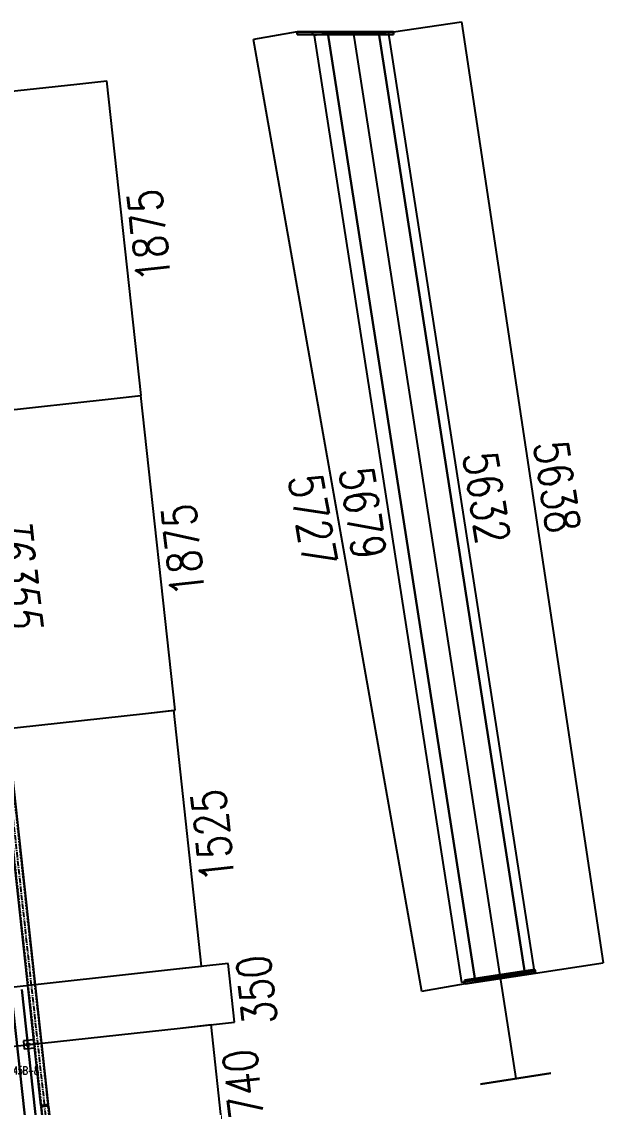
# Model space of a CAD drawing. Extents: x 200306 to 244369, y -126880 to -87343.
# Drawn here: x 232721 to 236168, y -108903 to -102472 of the extents above; entities that cross this region are included whole.
import ezdxf
from ezdxf.enums import TextEntityAlignment as Align

# ---------------------------------------------------------------- set-up
doc = ezdxf.new("R2010")
doc.units = 0
doc.header["$MEASUREMENT"] = 0
doc.linetypes.add('CENTER', pattern=[50.8, 31.75, -6.35, 6.35, -6.35])
doc.linetypes.add('DASHED', pattern=[19.05, 12.7, -6.35])
doc.layers.get('0').update_dxf_attribs({"linetype": 'CONTINUOUS', "lineweight": 25})
doc.layers.get('Defpoints').update_dxf_attribs({"linetype": 'CONTINUOUS'})
doc.styles.add('DimFont', font='simplex.shx', dxfattribs={"width": 0.8, "bigfont": 'gbhzfs.shx'})
doc.styles.add('HZ', font='txt.shx', dxfattribs={"width": 0.7, "oblique": 12, "bigfont": 'hztxt.shx'})
doc.styles.get("Standard").update_dxf_attribs({"font": 'simplex.shx', "width": 0.7, "height": 3, "bigfont": 'gbhzfs.shx'})
doc.dimstyles.new('ISO-25$0', dxfattribs={"dimtxt": 2, "dimasz": 1.5, "dimexe": 1.25, "dimexo": 0.625, "dimtad": 1, "dimdsep": 46, "dimtxsty": 'Standard', "dimcen": 2.5, "dimclrd": 150, "dimclre": 2, "dimclrt": 6, "dimadec": 0, "dimazin": 0, "dimtfac": 1, "dimtmove": 0, "dimatfit": 0, "dimfxl": 0, "dimarcsym": 0})

# ---------------------------------------------------------------- blocks, each defined once
blk = doc.blocks.new('T6355 [365-1875-1875-1875-365]')
at = {"color": 4, "linetype": 'DASHED'}
for p, q in [((0, 0), (0, -6365)), ((41, -6365), (41, 0))]:
    blk.add_line(p, q, dxfattribs=at)
at = {"color": 1, "linetype": 'CENTER'}
for p, q in [((20.5, -6360), (20.5, -5)), ((20.5, -370), (-38.5, -370)), ((20.5, -2245), (-38.5, -2245)), ((20.5, -4120), (-38.5, -4120)), ((20.5, -5995), (-38.5, -5995))]:
    blk.add_line(p, q, dxfattribs=at)
at = {"color": 4}
for p, q in [((-3.5, -345), (-63.5, -345)), ((-63.5, -345), (-63.5, -395)), ((-3.5, -395), (-63.5, -395)), ((-3.5, -2220), (-63.5, -2220)), ((-63.5, -2220), (-63.5, -2270)), ((-3.5, -2270), (-63.5, -2270)), ((-3.5, -4095), (-63.5, -4095)), ((-63.5, -4095), (-63.5, -4145)), ((-3.5, -4145), (-63.5, -4145)), ((-3.5, -5970), (-63.5, -5970)), ((-63.5, -5970), (-63.5, -6020)), ((-3.5, -6020), (-63.5, -6020))]:
    blk.add_line(p, q, dxfattribs=at)
blk.add_lwpolyline([(44.5, -6360), (44.5, -5), (-3.5, -5), (-3.5, -6360)], close=True, dxfattribs=at)
for centre in [(-38.5, -370), (-38.5, -2245), (-38.5, -4120), (-38.5, -5995)]:
    blk.add_circle(centre, 8.75, dxfattribs=at)
at = {"color": 2, "style": 'HZ', "oblique": 12, "width": 0.7}
blk.add_text('T6355', height=225, rotation=270, dxfattribs=at).set_placement((90.3, -2879.4))
blk = doc.blocks.new('*D200')
at = {"color": 2, "linetype": 'Continuous', "lineweight": -2}
for p, q in [((233659.6, -108433.4), (233843.9, -108413.2)), ((233740, -109169), (233924.4, -109148.9))]:
    blk.add_line(p, q, dxfattribs=at)
at = {"color": 150, "linetype": 'Continuous', "lineweight": -2}
blk.add_line((233924.2, -109148.7), (233843.8, -108413.4), dxfattribs=at)
at = {"color": 150, "linetype": 'Continuous'}
for points in [[(233843.7, -108413.5), (233843.8, -108413.4), (233843.8, -108413.3)], [(233924.1, -109148.7), (233924.2, -109148.7), (233924.2, -109148.9)]]:
    blk.add_solid(points, dxfattribs=at)
at = {"layer": 'Defpoints', "color": 0, "linetype": 'Continuous'}
for p in [(233843.8, -108413.3), (233659.5, -108433.4), (233740, -109169)]:
    blk.add_point(p, dxfattribs=at)
at = {"color": 6, "linetype": 'Continuous', "insert": (234033.1, -108764.8), "char_height": 200, "attachment_point": 5, "rotation": 96.23996, "style": 'DimFont'}
blk.add_mtext('\\A1;740', dxfattribs=at)
blk = doc.blocks.new('*D201')
at = {"color": 2, "linetype": 'Continuous', "lineweight": -2}
for p, q in [((233621.6, -108085.5), (233944.9, -108050.1)), ((233659.6, -108433.4), (233983, -108398))]:
    blk.add_line(p, q, dxfattribs=at)
at = {"color": 150, "linetype": 'Continuous', "lineweight": -2}
blk.add_line((233982.8, -108397.9), (233944.8, -108050.3), dxfattribs=at)
at = {"color": 150, "linetype": 'Continuous'}
for points in [[(233944.7, -108050.3), (233944.8, -108050.3), (233944.7, -108050.1)], [(233982.7, -108397.9), (233982.8, -108397.9), (233982.8, -108398.1)]]:
    blk.add_solid(points, dxfattribs=at)
at = {"layer": 'Defpoints', "color": 0, "linetype": 'Continuous'}
for p in [(233621.5, -108085.5), (233944.7, -108050.1), (233659.5, -108433.4)]:
    blk.add_point(p, dxfattribs=at)
at = {"color": 6, "linetype": 'Continuous', "insert": (234112.9, -108207.8), "char_height": 200, "attachment_point": 5, "rotation": 96.23996, "style": 'DimFont'}
blk.add_mtext('\\A1;350', dxfattribs=at)
blk = doc.blocks.new('*D202')
at = {"color": 2, "linetype": 'Continuous', "lineweight": -2}
for p, q in [((233455.8, -106569.5), (233621.9, -106551.3)), ((233621.6, -108085.5), (233787.7, -108067.3))]:
    blk.add_line(p, q, dxfattribs=at)
at = {"color": 150, "linetype": 'Continuous', "lineweight": -2}
blk.add_line((233787.5, -108067.2), (233621.8, -106551.5), dxfattribs=at)
at = {"color": 150, "linetype": 'Continuous'}
for points in [[(233621.8, -106551.5), (233621.8, -106551.5), (233621.8, -106551.4)], [(233787.5, -108067.2), (233787.5, -108067.1), (233787.5, -108067.3)]]:
    blk.add_solid(points, dxfattribs=at)
at = {"layer": 'Defpoints', "color": 0, "linetype": 'Continuous'}
for p in [(233621.8, -106551.4), (233455.7, -106569.5), (233621.5, -108085.5)]:
    blk.add_point(p, dxfattribs=at)
at = {"color": 6, "linetype": 'Continuous', "insert": (233853.8, -107293), "char_height": 200, "attachment_point": 5, "rotation": 96.23996, "style": 'DimFont'}
blk.add_mtext('\\A1;1525', dxfattribs=at)
blk = doc.blocks.new('*D203')
at = {"color": 2, "linetype": 'Continuous', "lineweight": -2}
for p, q in [((233252, -104705.6), (233427.5, -104686.4)), ((233455.8, -106569.5), (233631.3, -106550.3))]:
    blk.add_line(p, q, dxfattribs=at)
at = {"color": 150, "linetype": 'Continuous', "lineweight": -2}
blk.add_line((233631.1, -106550.2), (233427.4, -104686.6), dxfattribs=at)
at = {"color": 150, "linetype": 'Continuous'}
for points in [[(233427.3, -104686.6), (233427.4, -104686.6), (233427.3, -104686.4)], [(233631.1, -106550.2), (233631.2, -106550.2), (233631.1, -106550.3)]]:
    blk.add_solid(points, dxfattribs=at)
at = {"layer": 'Defpoints', "color": 0, "linetype": 'Continuous'}
for p in [(233427.3, -104686.4), (233251.9, -104705.6), (233455.7, -106569.5)]:
    blk.add_point(p, dxfattribs=at)
at = {"color": 6, "linetype": 'Continuous', "insert": (233678.4, -105602.1), "char_height": 200, "attachment_point": 5, "rotation": 96.23996, "style": 'DimFont'}
blk.add_mtext('\\A1;1875', dxfattribs=at)
blk = doc.blocks.new('*D204')
at = {"color": 2, "linetype": 'Continuous', "lineweight": -2}
for p, q in [((233048.2, -102841.7), (233225.5, -102822.3)), ((233252, -104705.6), (233429.3, -104686.2))]:
    blk.add_line(p, q, dxfattribs=at)
at = {"color": 150, "linetype": 'Continuous', "lineweight": -2}
blk.add_line((233429.1, -104686.1), (233225.4, -102822.5), dxfattribs=at)
at = {"color": 150, "linetype": 'Continuous'}
for points in [[(233225.3, -102822.5), (233225.4, -102822.5), (233225.4, -102822.4)], [(233429.1, -104686.1), (233429.2, -104686.1), (233429.2, -104686.3)]]:
    blk.add_solid(points, dxfattribs=at)
at = {"layer": 'Defpoints', "color": 0, "linetype": 'Continuous'}
for p in [(233225.4, -102822.4), (233048.1, -102841.7), (233251.9, -104705.6)]:
    blk.add_point(p, dxfattribs=at)
at = {"color": 6, "linetype": 'Continuous', "insert": (233476.4, -103738), "char_height": 200, "attachment_point": 5, "rotation": 96.23996, "style": 'DimFont'}
blk.add_mtext('\\A1;1875', dxfattribs=at)
blk = doc.blocks.new('*D219')
at = {"color": 2, "linetype": 'Continuous', "lineweight": -2}
for p, q in [((234534.7, -102540.9), (234454.4, -102553.4)), ((235407.6, -108152.1), (235327.3, -108164.6))]:
    blk.add_line(p, q, dxfattribs=at)
at = {"color": 150, "linetype": 'Continuous', "lineweight": -2}
blk.add_line((234454.6, -102553.5), (235327.4, -108164.4), dxfattribs=at)
at = {"color": 150, "linetype": 'Continuous'}
for points in [[(234454.6, -102553.5), (234454.6, -102553.5), (234454.6, -102553.3)], [(235327.5, -108164.4), (235327.4, -108164.4), (235327.5, -108164.6)]]:
    blk.add_solid(points, dxfattribs=at)
at = {"layer": 'Defpoints', "color": 0, "linetype": 'Continuous'}
for p in [(234534.8, -102540.9), (235327.5, -108164.6), (235407.6, -108152.1)]:
    blk.add_point(p, dxfattribs=at)
at = {"color": 6, "linetype": 'Continuous', "insert": (234742.8, -105382), "char_height": 200, "attachment_point": 5, "rotation": 278.842, "style": 'DimFont'}
blk.add_mtext('\\A1;5679', dxfattribs=at)
blk = doc.blocks.new('*D222')
at = {"color": 2, "linetype": 'Continuous', "lineweight": -2}
for p, q in [((234837.4, -102540.9), (234895, -102531.9)), ((235703.1, -108106.2), (235760.7, -108097.2))]:
    blk.add_line(p, q, dxfattribs=at)
at = {"color": 150, "linetype": 'Continuous', "lineweight": -2}
blk.add_line((235760.5, -108097.1), (234894.9, -102532.1), dxfattribs=at)
at = {"color": 150, "linetype": 'Continuous'}
for points in [[(234894.9, -102532.1), (234894.8, -102532.1), (234894.8, -102531.9)], [(235760.6, -108097), (235760.5, -108097.1), (235760.6, -108097.2)]]:
    blk.add_solid(points, dxfattribs=at)
at = {"layer": 'Defpoints', "color": 0, "linetype": 'Continuous'}
for p in [(234837.3, -102540.9), (234894.8, -102531.9), (235703.1, -108106.2)]:
    blk.add_point(p, dxfattribs=at)
at = {"color": 6, "linetype": 'Continuous', "insert": (235475.9, -105291.5), "char_height": 200, "attachment_point": 5, "rotation": 278.842, "style": 'DimFont'}
blk.add_mtext('\\A1;5632', dxfattribs=at)
blk = doc.blocks.new('*D223')
at = {"color": 2, "linetype": 'Continuous', "lineweight": -2}
for p, q in [((234924.9, -102532.9), (235327.1, -102472.2)), ((235765.6, -108107.6), (236167.8, -108046.9))]:
    blk.add_line(p, q, dxfattribs=at)
at = {"color": 150, "linetype": 'Continuous', "lineweight": -2}
blk.add_line((235326.9, -102472.4), (236167.6, -108046.8), dxfattribs=at)
at = {"color": 150, "linetype": 'Continuous'}
for points in [[(235326.9, -102472.4), (235326.9, -102472.4), (235326.9, -102472.2)], [(236167.6, -108046.8), (236167.6, -108046.8), (236167.6, -108046.9)]]:
    blk.add_solid(points, dxfattribs=at)
at = {"layer": 'Defpoints', "color": 0, "linetype": 'Continuous'}
for p in [(234924.8, -102532.9), (236167.6, -108046.9), (235765.5, -108107.6)]:
    blk.add_point(p, dxfattribs=at)
at = {"color": 6, "linetype": 'Continuous', "insert": (235894, -105226.4), "char_height": 200, "attachment_point": 5, "rotation": 278.57636, "style": 'DimFont'}
blk.add_mtext('\\A1;5638', dxfattribs=at)
blk = doc.blocks.new('*D224')
at = {"color": 2, "linetype": 'Continuous', "lineweight": -2}
for p, q in [((234352.7, -102532.9), (234095.6, -102578.3)), ((235348.5, -108172.5), (235091.4, -108217.9))]:
    blk.add_line(p, q, dxfattribs=at)
at = {"color": 150, "linetype": 'Continuous', "lineweight": -2}
blk.add_line((235091.5, -108217.7), (234095.8, -102578.4), dxfattribs=at)
at = {"color": 150, "linetype": 'Continuous'}
for points in [[(234095.8, -102578.4), (234095.8, -102578.5), (234095.8, -102578.3)], [(235091.5, -108217.7), (235091.5, -108217.7), (235091.5, -108217.8)]]:
    blk.add_solid(points, dxfattribs=at)
at = {"layer": 'Defpoints', "color": 0, "linetype": 'Continuous'}
for p in [(234352.8, -102532.9), (234095.8, -102578.3), (235348.6, -108172.5)]:
    blk.add_point(p, dxfattribs=at)
at = {"color": 6, "linetype": 'Continuous', "insert": (234445.9, -105424.1), "char_height": 200, "attachment_point": 5, "rotation": 280.01329, "style": 'DimFont'}
blk.add_mtext('\\A1;5727', dxfattribs=at)

msp = doc.modelspace()

# ---------------------------------------------------------------- linework, layer by layer
at = {"color": 3, "linetype": 'Continuous', "lineweight": 30}
for p, q in [((235407.63212, -108152.131), (234534.7517, -102540.87646)), ((234534.7517, -102540.87646), (234837.34776, -102540.87646)), ((234837.34776, -102540.87646), (235703.07879, -108106.17165)), ((235407.63212, -108152.131), (235703.07879, -108106.17165))]:
    msp.add_line(p, q, dxfattribs=at)
at = {"color": 3, "linetype": 'Continuous'}
for p, q in [((234684.80672, -102532.88587), (235649.27239, -108732.89018)), ((231934.01724, -102963.55639), (233048.14523, -102841.7371)), ((232137.81602, -104827.44776), (233251.944, -104705.62847)), ((232341.61479, -106691.33914), (233455.74278, -106569.51985)), ((232507.37113, -108207.30412), (233621.49912, -108085.48483)), ((232545.41357, -108555.23051), (233659.54156, -108433.41122))]:
    msp.add_line(p, q, dxfattribs=at)
at = {"color": 7, "linetype": 'Continuous', "lineweight": 30}
for points in [[(234924.7966, -102532.88587), (234352.7966, -102532.88587)], [(234924.7966, -102532.88587), (234352.7966, -102532.88587)], [(234352.7966, -102548.87646), (234352.7966, -102532.88587)], [(234352.7966, -102548.87646), (234924.7966, -102548.87646)], [(234444.7966, -102548.87646), (234444.7966, -102532.88587)], [(234924.7966, -102548.87646), (234924.7966, -102532.88587)], [(235762.15711, -108085.8492), (235345.17217, -108150.7149)], [(235765.53874, -108107.58775), (235762.15711, -108085.8492)], [(235345.17217, -108150.7149), (235348.5538, -108172.45345)], [(235348.5538, -108172.45345), (235765.53874, -108107.58775)], [(232658.37664, -108212.92422), (233511.59416, -116016.23301)], [(232722.99154, -108205.8592), (233576.20907, -116009.16799)], [(235440.77992, -108765.32304), (235857.76486, -108700.45733)]]:
    msp.add_lwpolyline(points, dxfattribs=at)

# ---------------------------------------------------------------- block references
at = {"rotation": 6.239959822966727}
for p in [(232145.30203, -102568.24924), (232837.13094, -108895.53916)]:
    msp.add_blockref('T6355 [365-1875-1875-1875-365]', p, dxfattribs=at)

# ---------------------------------------------------------------- texts
at = {"color": 7, "linetype": 'Continuous', "lineweight": 13, "width": 0.7}
msp.add_text('Q345B-8', height=48, dxfattribs=at).set_placement((232608.65953, -108685.15761), align=Align.MIDDLE_LEFT)

# ---------------------------------------------------------------- dimensions: what is measured, and where the dimension line sits
at = {"color": 3, "linetype": 'Continuous'}
for base, p1, p2, angle, picture, middle, dimtype in [((236167.63272, -108046.94642), (234924.7966, -102532.88587), (235765.53874, -108107.58775), 278.576363058, '*D223', (235745.63496, -105248.80937), 161), ((234095.77053, -102578.268), (235348.5538, -108172.45345), (234352.7966, -102532.88587), 100.013294169, '*D224', (234593.64913, -105398.05179), 161), ((233944.7328, -108050.14231), (233659.54156, -108433.41122), (233621.49912, -108085.48483), 96.239959823, '*D201', (233963.75402, -108224.1055), 160)]:
    dim = msp.add_linear_dim(base=base, p1=p1, p2=p2, angle=angle, dimstyle='ISO-25$0', override={"dimtxt": 200, "dimasz": 0.18, "dimexe": 0.18, "dimexo": 0.0625, "dimgap": 50, "dimtad": 2, "dimdec": 0, "dimzin": 0, "dimtxsty": 'DimFont', "dimcen": 0.09, "dimtdec": 4, "dimtofl": 0, "dimtolj": 1, "dimtzin": 0}, dxfattribs=at)
    dim.commit()
    dim.dimension.update_dxf_attribs({"geometry": picture, "text_midpoint": middle, "dimtype": dimtype})
for p1, p2, distance, picture, middle in [((234534.7517, -102540.87646), (235407.63212, -108152.131), -81.12645, '*D219', (234742.81217, -105382.03022)), ((235703.07879, -108106.17165), (234837.34776, -102540.87646), -58.1753, '*D222', (235475.91462, -105291.52539))]:
    dim = msp.add_aligned_dim(p1=p1, p2=p2, distance=distance, dimstyle='ISO-25$0', override={"dimtxt": 200, "dimasz": 0.18, "dimexe": 0.18, "dimexo": 0.0625, "dimgap": 50, "dimtad": 2, "dimdec": 0, "dimzin": 0, "dimtxsty": 'DimFont', "dimcen": 0.09, "dimtdec": 4, "dimtofl": 0, "dimtolj": 1, "dimtzin": 0}, dxfattribs=at)
    dim.commit()
    dim.dimension.update_dxf_attribs({"geometry": picture, "text_midpoint": middle})
for base, p1, p2, override, picture, middle in [((233225.35986, -102822.36036), (233251.944, -104705.62847), (233048.14523, -102841.7371), {"dimtxt": 200, "dimasz": 0.18, "dimexe": 0.18, "dimexo": 0.0625, "dimgap": 50, "dimtad": 2, "dimtih": 0, "dimtoh": 0, "dimdec": 0, "dimzin": 0, "dimtxsty": 'DimFont', "dimcen": 0.09, "dimtdec": 4, "dimtofl": 0, "dimtolj": 1, "dimtzin": 0}, '*D204', (233476.37056, -103738.00215)), ((233427.34842, -104686.44967), (233455.74278, -106569.51985), (233251.944, -104705.62847), {"dimtxt": 200, "dimasz": 0.18, "dimexe": 0.18, "dimexo": 0.0625, "dimgap": 50, "dimtad": 2, "dimdec": 0, "dimzin": 0, "dimtxsty": 'DimFont', "dimcen": 0.09, "dimtdec": 4, "dimtofl": 0, "dimtolj": 1, "dimtzin": 0}, '*D203', (233678.35912, -105602.09146)), ((233621.76881, -106551.36648), (233621.49912, -108085.48483), (233455.74278, -106569.51985), {"dimtxt": 200, "dimasz": 0.18, "dimexe": 0.18, "dimexo": 0.0625, "dimgap": 50, "dimtad": 2, "dimdec": 0, "dimzin": 0, "dimtxsty": 'DimFont', "dimcen": 0.09, "dimtdec": 4, "dimtofl": 0, "dimtolj": 1, "dimtzin": 0}, '*D202', (233853.75829, -107293.04507)), ((233843.75725, -108413.26899), (233739.97414, -109169.02702), (233659.54156, -108433.41122), {"dimtxt": 200, "dimasz": 0.18, "dimexe": 0.18, "dimexo": 0.0625, "dimgap": 50, "dimtad": 2, "dimdec": 0, "dimzin": 0, "dimtxsty": 'DimFont', "dimcen": 0.09, "dimtdec": 4, "dimtofl": 0, "dimtolj": 1, "dimtzin": 0}, '*D200', (234033.08485, -108764.77299))]:
    dim = msp.add_linear_dim(base=base, p1=p1, p2=p2, angle=96.239959823, dimstyle='ISO-25$0', override=override, dxfattribs=at)
    dim.commit()
    dim.dimension.update_dxf_attribs({"geometry": picture, "text_midpoint": middle})

doc.saveas('drawing.dxf')
